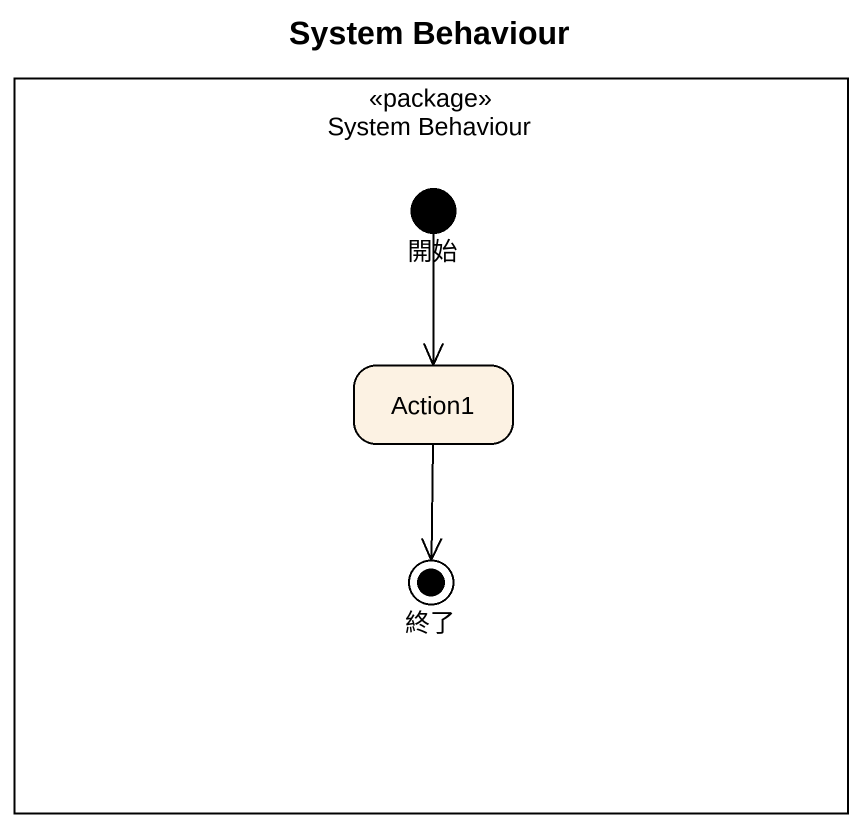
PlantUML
@startuml
title System Behaviour
hide empty description
state "System Behaviour" as System_Behaviour <<package>> {
  state 開始 <<start>>
  state Action1
  state 終了 <<end>>
}
開始 --> Action1
Action1 --> 終了
@enduml
